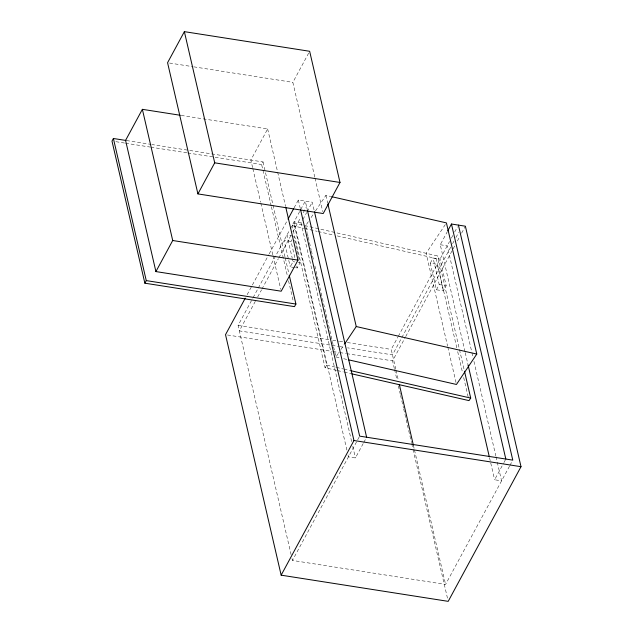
<?xml version="1.0" encoding="UTF-8"?>
<svg xmlns="http://www.w3.org/2000/svg" width="633" height="633" viewBox="0 0 633 633"><rect width="100%" height="100%" fill="white"/><g stroke="black" fill="none" stroke-linecap="round" stroke-linejoin="round"><path stroke-width="0.47" stroke-dasharray="3.17 2.37" d="M181.22 115.412L267.656 128.958L250.858 160.038L252.63 167.698M314.783 177.153L292.857 82.361L308.722 53.014M271.185 205.82L261.635 164.533L263.035 161.945L151.793 144.514M247.131 294.717L268.74 254.751M269.207 253.888L287.058 220.87M294.1 207.846L298.333 200.02L312.251 202.204L314.261 210.876M291.117 554.674L238.087 325.409L252.654 298.467M253.121 297.597L257.821 288.901M258.296 288.039L289.779 229.795M290.254 228.932L305.288 201.112L307.298 209.784M255.328 301.324L239.345 330.877L338.829 346.465M257.678 296.98L261.437 290.025M261.912 289.154L278.354 258.731M278.829 257.86L291.045 235.262M292.929 231.789L300.446 217.879M303.262 212.664L306.554 206.58M294.796 257.52L291.069 241.387L292.003 239.662M351.631 441.573L301.047 222.919L302.447 220.331M302.914 219.469L306.649 212.561M307.116 211.699L312.251 202.204M294.606 267.553L290.254 266.865L293.055 261.69L292.399 258.842M295.476 267.688L297.217 267.957L300.018 262.782L293.87 236.204M430.274 263.201L433.075 258.019L440.038 259.111L446.178 285.689L443.385 290.864L436.422 289.772L430.274 263.201L437.237 264.293L443.385 290.864M464.986 351.655L440.259 244.734L447.262 231.789M395.807 369.284L391.21 349.408L397.793 337.239M398.26 336.368L449.549 241.513M451.369 238.15L452.817 235.468M454.66 232.066L457.485 226.836M450.751 247.092L392.476 354.876L347.612 347.841M452.635 243.618L454.043 241.007M455.926 237.533L458.743 232.319M394.351 368.556L392.571 360.857L405.255 337.405M405.721 336.534L452.698 249.655M453.165 248.793L455.048 245.311M457.398 240.975L459.74 236.631M461.623 233.15L465.382 226.203M436.422 289.772L439.223 284.597L433.075 258.019M509.518 466.181L445.577 584.433L292.454 560.434L359.655 436.137M348.008 454.929L348.459 456.86L355.414 457.944L363.35 443.274M363.817 442.412L366.151 438.091M496.011 456.773L501.581 480.858L494.626 479.767L503.488 463.364M503.955 462.501L505.822 459.044M509.969 465.35L512.319 460.998M336.574 370.368L325.061 367.733L292.185 225.625L293.878 223.093L437.838 255.969L464.266 370.234M308.342 221.661L305.597 225.767L307.147 232.469M311.088 217.554L313.28 214.263M315.479 210.979L325.908 195.368L330.727 196.467M325.061 367.733L326.755 365.201L293.878 223.093M336.487 356.126L338.687 352.834M340.878 349.551L344.17 344.621M445.331 224.533L426.12 253.295L447.602 346.172M456.804 347.802L436.145 258.501L437.838 255.969M169.509 63.031L192.82 66.679M193.793 66.837L292.857 82.361M126.545 140.55L150.82 144.356M115.879 141.689L124.622 143.058M125.595 143.216L149.886 147.022M150.86 147.173L186.814 152.806M187.787 152.957L261.635 164.533M301.047 222.919L294.092 221.827L346.9 450.11M440.259 244.734L447.215 245.826L471.727 351.782M293 236.069L286.907 235.112L292.177 257.892M291.069 241.387L284.106 240.295L290.254 266.865M293.055 261.69L294.796 261.959M298.278 262.505L300.018 262.782M439.223 284.597L446.178 285.689M238.087 325.409L328.788 339.628M332.689 340.238L338.544 341.155M339.517 341.306L343.418 341.923M347.319 342.532L391.21 349.408M339.81 346.623L343.711 347.232M227.476 334.984L332.001 351.362M332.982 351.521L338.845 352.439M339.818 352.589L345.681 353.507M346.655 353.665L392.571 360.857M292.185 225.625L303.705 228.26M304.663 228.473L317.141 231.322M318.098 231.543L333.456 235.049M337.294 235.927L436.145 258.501M335.941 356.949L339.794 357.827M343.656 358.705L347.509 359.591M326.755 365.201L335.387 367.172M336.352 367.393L343.07 368.928M344.028 369.15L349.788 370.463M337.539 370.582L343.292 371.903M344.257 372.117L350.975 373.652M471.949 352.747L473.065 357.566M473.959 361.411L495.789 455.807M465.215 352.621L468.111 365.138M489.499 457.612L494.626 479.767M457.691 351.639L462.573 372.766M463.688 377.569L468.127 396.772M447.824 347.129L456.021 382.554M396.029 370.242L398.252 379.847M413.365 445.165L414.251 449.003M414.473 449.968L445.577 584.433M394.573 369.514L397.026 380.101M398.355 385.869L400.357 394.525M400.586 395.49L403.474 407.992M403.696 408.958L411.49 442.625M411.711 443.591L412.819 448.393M413.04 449.359L447.76 599.427M325.908 195.368L327.672 203.027M315.005 178.11L322.759 211.62M307.369 233.427L308.034 236.299M308.255 237.256L311.135 249.703M311.357 250.66L313.794 261.2M314.902 265.987L324.642 308.113M324.864 309.07L335.719 355.991M298.333 200.02L300.335 208.684M352.739 446.392L355.414 457.944M267.656 128.958L285.602 206.516M296.774 266.058L297.217 267.957M263.035 161.945L272.807 204.19M273.037 205.155L285.024 257.006M285.246 257.963L288.806 273.329M271.415 206.785L287.627 276.874M288.513 280.72L293.403 301.846M252.852 168.655L260.606 202.164M260.828 203.122L272.783 254.83M273.005 255.787L280.759 289.297M292.003 558.52L292.454 560.434"/><path stroke-width="0.95" d="M126.022 140.471L113.394 138.492L111.994 141.08L144.862 283.188L294.511 306.641L295.912 304.054L289.249 275.244M180.247 115.261L142.37 109.327L125.571 140.399L155.916 271.581L281.202 291.212L298.001 260.139L285.823 207.474M184.369 31.65L167.571 62.722L197.915 193.904L323.202 213.535L340 182.462L309.656 51.281L184.369 31.65L214.714 162.831L197.915 193.904M144.862 283.188L146.263 280.601L113.394 138.492M155.916 271.581L172.714 240.508L142.37 109.327M245.256 298.19L225.522 334.675L281.155 575.168L448.204 601.35L521.006 466.695L465.382 226.203L451.456 224.019L447.729 230.926M287.999 219.137L293.633 208.708M281.155 575.168L353.958 440.513L300.556 209.642M344.724 343.798L356.244 326.541L327.894 203.984M331.692 196.689L446.423 222.895L476.768 354.069L456.464 384.468L348.474 359.805M464.487 371.191L470.707 398.078L469.013 400.61L351.932 373.874M214.714 162.831L340 182.462M172.714 240.508L298.001 260.139M146.263 280.601L295.912 304.054M353.958 440.513L521.006 466.695M356.244 326.541L476.768 354.069M350.745 370.685L470.707 398.078M458.419 225.111L512.785 460.136L359.655 436.137L307.448 210.425M451.456 224.019L505.822 459.044M468.111 365.138L489.277 456.646M399.368 384.65L413.365 445.165M314.482 211.833L366.618 437.229"/></g></svg>
